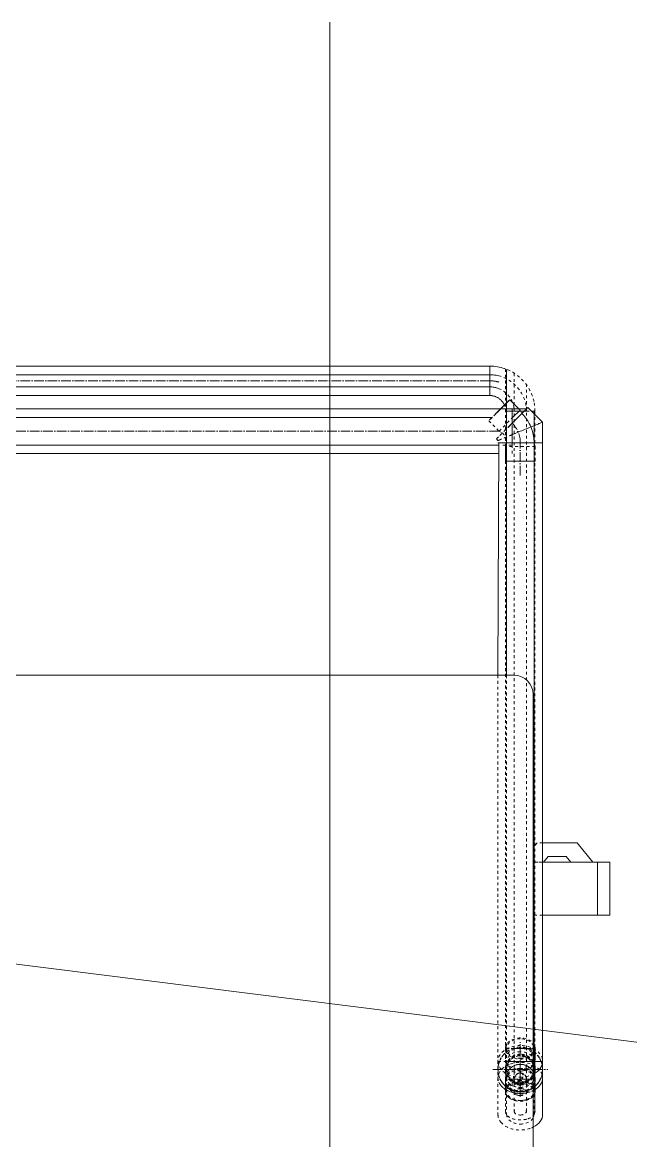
# Model space of a CAD drawing. Header units: millimetres. Extents: x -88595 to 880822, y -1054509 to -148035.
# Drawn here: x 557834 to 558468, y -246953 to -245788 of the extents above; entities that cross this region are included whole.
import ezdxf

# ---------------------------------------------------------------- set-up
doc = ezdxf.new("R2010")
doc.units = ezdxf.units.MM
for name, pattern in [('$0$ADSK_Скрыто', [6, 3, -3]), ('$1$ADSK_Скрыто', [6, 3, -3]), ('$10$ADSK_Осевая', [14, 10, -2, 0, -2]), ('$11$ADSK_Осевая', [14, 10, -2, 0, -2]), ('$2$ADSK_Скрыто', [6, 3, -3]), ('$3$ADSK_Скрыто', [6, 3, -3]), ('$4$ADSK_Скрыто', [6, 3, -3]), ('$5$ADSK_Скрыто', [6, 3, -3])]:
    doc.linetypes.add(name, pattern=pattern)
for name, color, linetype, lineweight in [('Изоляция', 7, 'Continuous', 18), ('Крыша', 7, 'Continuous', 9), ('Линии', 7, 'Continuous', 9), ('Марки', 7, 'Continuous', 20), ('Оборудование', 7, 'Continuous', 18), ('Трубопровод', 7, 'Continuous', 18), ('Трубопроводы', 7, 'Continuous', 18)]:
    doc.layers.add(name, color=color, linetype=linetype, lineweight=lineweight)

# ---------------------------------------------------------------- blocks, each defined once
blk = doc.blocks.new('$0$ADSK_МедьПайка_Отвод-гнутая труба - Отвод _гнутая труба_-V59-В_Координация_кровля ОВ3')
at = {"layer": 'Линии', "color": 190, "linetype": '$0$ADSK_Скрыто', "true_color": 0x8000ff, "flags": 128}
for points in [[(12918.6, 16456.6), (12918.6, 16456.8), (12918.6, 16457.1), (12918.6, 16457.3), (12918.7, 16457.6), (12918.7, 16457.8), (12918.8, 16458.1), (12918.8, 16458.3), (12918.9, 16458.6), (12919, 16458.8), (12919.1, 16459), (12919.2, 16459.3), (12919.3, 16459.5), (12919.4, 16459.7), (12919.6, 16459.9), (12919.7, 16460.1), (12919.9, 16460.3), (12920, 16460.5), (12920.2, 16460.7), (12920.3, 16460.9), (12920.5, 16461.1), (12920.7, 16461.3), (12920.9, 16461.4), (12921.1, 16461.6), (12921.3, 16461.8), (12921.5, 16461.9), (12921.7, 16462), (12922, 16462.2), (12922.2, 16462.3), (12922.4, 16462.4), (12922.6, 16462.5), (12922.9, 16462.6), (12923.1, 16462.6), (12923.4, 16462.7), (12923.6, 16462.8), (12923.9, 16462.8), (12924.1, 16462.8), (12924.4, 16462.9), (12924.6, 16462.9), (12924.9, 16462.9), (12925, 16462.9)], [(12925, 16462.9), (12925.2, 16462.9), (12925.5, 16462.9), (12925.7, 16462.9), (12926, 16462.8), (12926.2, 16462.8), (12926.5, 16462.7), (12926.7, 16462.7), (12926.9, 16462.6), (12927.2, 16462.5), (12927.4, 16462.4), (12927.7, 16462.3), (12927.9, 16462.2), (12928.1, 16462.1), (12928.3, 16461.9), (12928.5, 16461.8), (12928.7, 16461.6), (12928.9, 16461.5), (12929.1, 16461.3), (12929.3, 16461.2), (12929.5, 16461), (12929.7, 16460.8), (12929.8, 16460.6), (12930, 16460.4), (12930.2, 16460.2), (12930.3, 16460), (12930.4, 16459.8), (12930.6, 16459.5), (12930.7, 16459.3), (12930.8, 16459.1), (12930.9, 16458.9), (12931, 16458.6), (12931, 16458.4), (12931.1, 16458.1), (12931.2, 16457.9), (12931.2, 16457.6), (12931.2, 16457.4), (12931.3, 16457.1), (12931.3, 16456.9), (12931.3, 16456.6), (12931.3, 16456.6)], [(12918.6, 16443), (12918.6, 16444), (12918.6, 16445), (12918.6, 16446), (12918.6, 16446.9), (12918.6, 16447.8), (12918.6, 16448.7), (12918.6, 16449.5), (12918.6, 16450.3), (12918.6, 16451), (12918.6, 16451.7), (12918.6, 16452.4), (12918.6, 16453), (12918.6, 16453.5), (12918.6, 16454), (12918.6, 16454.5), (12918.6, 16454.9), (12918.6, 16455.3), (12918.6, 16455.6), (12918.6, 16455.9), (12918.6, 16456.1), (12918.6, 16456.3), (12918.6, 16456.5), (12918.6, 16456.5), (12918.6, 16456.6)], [(12931.3, 16456.6), (12931.3, 16456.5), (12931.3, 16456.5), (12931.3, 16456.3), (12931.3, 16456.1), (12931.3, 16455.9), (12931.3, 16455.6), (12931.3, 16455.3), (12931.3, 16454.9), (12931.3, 16454.5), (12931.3, 16454), (12931.3, 16453.5), (12931.3, 16453), (12931.3, 16452.4), (12931.3, 16451.7), (12931.3, 16451), (12931.3, 16450.3), (12931.3, 16449.5), (12931.3, 16448.7), (12931.3, 16447.8), (12931.3, 16446.9), (12931.3, 16446), (12931.3, 16445), (12931.3, 16444), (12931.3, 16443)]]:
    blk.add_lwpolyline(points, dxfattribs=at)
at = {"layer": 'Линии', "color": 190, "linetype": '$0$ADSK_Скрыто', "true_color": 0x8000ff}
for start, end in [(90, 270), (270, 90)]:
    blk.add_arc((12925, 16456.6), 6.35, start, end, dxfattribs=at)
for start_param, end_param in [(1.570796, 4.712389), (4.712389, 7.853982)]:
    blk.add_ellipse((12925, 16443), major_axis=(6.35, 0), ratio=0.573576, start_param=start_param, end_param=end_param, dxfattribs=at)
blk = doc.blocks.new('$0$ADSK_МедьПайка_Отвод-гнутая труба - Отвод _гнутая труба_-V60-В_Координация_кровля ОВ3')
at = {"layer": 'Линии', "color": 190, "linetype": '$0$ADSK_Скрыто', "true_color": 0x8000ff}
for p, q in [((12925, 16488.3), (12918.6, 16488.3)), ((12931.3, 16488.3), (12925, 16488.3))]:
    blk.add_line(p, q, dxfattribs=at)
at = {"layer": 'Линии', "color": 190, "linetype": '$0$ADSK_Скрыто', "true_color": 0x8000ff, "flags": 128}
for points in [[(12918.6, 16488.3), (12918.6, 16487), (12918.6, 16485.8), (12918.6, 16484.5), (12918.6, 16483.2), (12918.6, 16482), (12918.6, 16480.8), (12918.6, 16479.5), (12918.6, 16478.3), (12918.6, 16477.1), (12918.6, 16475.9), (12918.6, 16474.8), (12918.6, 16473.6), (12918.6, 16472.5), (12918.6, 16471.4), (12918.6, 16470.4), (12918.6, 16469.3), (12918.6, 16468.3), (12918.6, 16467.4), (12918.6, 16466.4), (12918.6, 16465.5), (12918.6, 16464.7), (12918.6, 16463.8), (12918.6, 16463), (12918.6, 16462.3), (12918.6, 16461.6), (12918.6, 16460.9), (12918.6, 16460.3), (12918.6, 16459.7), (12918.6, 16459.2), (12918.6, 16458.7), (12918.6, 16458.3), (12918.6, 16457.9), (12918.6, 16457.5), (12918.6, 16457.3), (12918.6, 16457), (12918.6, 16456.8), (12918.6, 16456.7), (12918.6, 16456.6), (12918.6, 16456.6)], [(12931.3, 16456.6), (12931.3, 16456.6), (12931.3, 16456.7), (12931.3, 16456.8), (12931.3, 16457), (12931.3, 16457.2), (12931.3, 16457.5), (12931.3, 16457.8), (12931.3, 16458.2), (12931.3, 16458.6), (12931.3, 16459.1), (12931.3, 16459.6), (12931.3, 16460.1), (12931.3, 16460.7), (12931.3, 16461.4), (12931.3, 16462.1), (12931.3, 16462.8), (12931.3, 16463.6), (12931.3, 16464.4), (12931.3, 16465.3), (12931.3, 16466.2), (12931.3, 16467.1), (12931.3, 16468.1), (12931.3, 16469.1), (12931.3, 16470.1), (12931.3, 16471.1), (12931.3, 16472.2), (12931.3, 16473.3), (12931.3, 16474.5), (12931.3, 16475.6), (12931.3, 16476.8), (12931.3, 16478), (12931.3, 16479.2), (12931.3, 16480.4), (12931.3, 16481.7), (12931.3, 16482.9), (12931.3, 16484.2), (12931.3, 16485.4), (12931.3, 16486.7), (12931.3, 16488), (12931.3, 16488.3)]]:
    blk.add_lwpolyline(points, dxfattribs=at)
at = {"layer": 'Линии', "color": 190, "linetype": '$0$ADSK_Скрыто', "true_color": 0x8000ff}
for start, end in [(90, 270), (270, 90)]:
    blk.add_arc((12925, 16456.6), 6.35, start, end, dxfattribs=at)
blk = doc.blocks.new('$0$ADSK_МедьПайка_Отвод - Отвод медный под пайку двухраструбный-V4-В_Координация_кровля ОВ3')
at = {"layer": 'Линии', "color": 134, "linetype": '$0$ADSK_Скрыто', "true_color": 0x00a6a6}
for p, q in [((15309.4, 16223.4), (15309.4, 16223.1)), ((15340.5, 16223.3), (15340.5, 16223.4)), ((15309.4, 16211.5), (15309.4, 16200.6)), ((15311.4, 16217.4), (15310.2, 16215)), ((15339.7, 16215), (15338.5, 16217.4)), ((15340.5, 16205.7), (15340.5, 16211.5))]:
    blk.add_line(p, q, dxfattribs=at)
at = {"layer": 'Линии', "color": 134, "linetype": '$0$ADSK_Скрыто', "true_color": 0x00a6a6, "flags": 128}
for points in [[(15310.7, 16214.2), (15310.7, 16215.1), (15310.7, 16215.8), (15310.7, 16216.6), (15310.7, 16217.3), (15310.7, 16218), (15310.7, 16218.6), (15310.7, 16219.2), (15310.7, 16219.8), (15310.7, 16220.3), (15310.7, 16220.8), (15310.7, 16221.2), (15310.7, 16221.6), (15310.7, 16221.9), (15310.7, 16222.2), (15310.7, 16222.5), (15310.7, 16222.7), (15310.7, 16222.9), (15310.7, 16223), (15310.7, 16223.1), (15310.7, 16223.1)], [(15339.2, 16223.1), (15339.2, 16223), (15339.2, 16222.9), (15339.2, 16222.8), (15339.2, 16222.6), (15339.2, 16222.4), (15339.2, 16222.1), (15339.2, 16221.8), (15339.2, 16221.5), (15339.2, 16221), (15339.2, 16220.6), (15339.2, 16220.1), (15339.2, 16219.6), (15339.2, 16219), (15339.2, 16218.4), (15339.2, 16217.7), (15339.2, 16217), (15339.2, 16216.3), (15339.2, 16215.6), (15339.2, 16214.8), (15339.2, 16214.2)]]:
    blk.add_lwpolyline(points, dxfattribs=at)
at = {"layer": 'Линии', "color": 134, "linetype": '$0$ADSK_Скрыто', "true_color": 0x00a6a6}
for centre, major_axis, ratio, start_param, end_param in [((15325, 16223.4), (15.6, 0), 0.999848, 1.570796, 4.712389), ((15325, 16223.1), (15.6, 0), 0.999848, 1.570796, 4.712389), ((15325, 16223.4), (14.3, 0), 0.999848, 1.570796, 4.712389), ((15325, 16223.1), (14.3, 0), 0.999848, 1.570796, 4.712389), ((15325, 16223.1), (14.3, 0), 0.999848, 1.570796, 4.712389), ((15325, 16223.4), (15.6, 0), 0.999848, 0.523599, 1.570796), ((15325, 16223.1), (15.6, 0), 0.999848, 0.523599, 1.570796), ((15325, 16223.4), (14.3, 0), 0.999848, 0.335183, 1.570796), ((15325, 16223.1), (14.3, 0), 0.999848, 0.312173, 1.570796), ((15325, 16223.1), (14.3, 0), 0.999848, 0.335183, 1.570796), ((15325, 16223.4), (15.6, 0), 0.999848, 0.140657, 0.519147), ((15325, 16223.1), (15.6, 0), 0.999848, 0.178041, 0.518728), ((15325, 16211.5), (15.6, 0), 0.694658, 1.570796, 4.712389), ((15325, 16214.2), (14.3, 0), 0.694658, 1.570796, 4.712389), ((15325, 16214.2), (14.3, 0), 0.694658, 1.570796, 4.712389), ((15325, 16214.2), (14.3, 0), 0.694658, 4.712389, 7.853982), ((15325, 16214.2), (14.3, 0), 0.694658, 4.712389, 7.853982), ((15325, 16211.5), (15.6, 0), 0.694658, 4.712389, 7.853982), ((15325, 16223.1), (14.3, 0), 0.999848, 4.712389, 5.970789), ((15325, 16223.4), (14.3, 0), 0.999848, 4.712389, 5.948002), ((15325, 16223.1), (14.3, 0), 0.999848, 4.712389, 5.948002), ((15325, 16223.4), (14.3, 0), 0.999848, 5.966204, 6.600167), ((15325, 16223.1), (14.3, 0), 0.999848, 5.966204, 6.600167), ((15325, 16223.1), (15.6, 0), 0.999848, 5.764822, 6.069357), ((15325, 16223.4), (15.6, 0), 0.999848, 5.764038, 5.960293), ((15325, 16223.1), (14.3, 0), 0.999848, 5.991205, 6.574957), ((15325, 16223.4), (15.6, 0), 0.999848, 6.033663, 6.141836), ((15325, 16223.1), (15.6, 0), 0.999848, 0.020423, 0.114914), ((15325, 16223.4), (15.6, 0), 0.999848, 6.277952, 6.35994), ((15325, 16223.4), (15.6, 0), 0.999848, 6.205636, 6.253234), ((15325, 16200.6), (15.6, 0), 0.694658, 1.570796, 4.712389), ((15325, 16200.6), (14.3, 0), 0.694658, 1.570796, 4.712389), ((15325, 16223.4), (15.6, 0), 0.999848, 4.712389, 5.759587), ((15325, 16223.1), (15.6, 0), 0.999848, 4.712389, 5.759587), ((15325, 16200.6), (15.6, 0), 0.694658, 0.113189, 1.570796), ((15325, 16200.6), (14.3, 0), 0.694658, 0.278462, 1.570796), ((15325, 16200.6), (14.3, 0), 0.694658, 4.712389, 6.544985), ((15325, 16200.6), (15.6, 0), 0.694658, 4.712389, 5.775259), ((15325, 16200.6), (15.6, 0), 0.694658, 5.839103, 6.068353), ((15325, 16200.6), (15.6, 0), 0.694658, 6.195988, 6.372511)]:
    blk.add_ellipse(centre, major_axis=major_axis, ratio=ratio, start_param=start_param, end_param=end_param, dxfattribs=at)
at = {"layer": 'Трубопроводы', "color": 134, "true_color": 0x00a6a6}
blk.add_line((15340.5, 16200.6), (15340.5, 16205.7), dxfattribs=at)
blk = doc.blocks.new('$0$ADSK_МедьПайка_Отвод - Отвод медный под пайку двухраструбный-V5-В_Координация_кровля ОВ3')
at = {"layer": 'Линии', "color": 134, "linetype": '$0$ADSK_Скрыто', "true_color": 0x00a6a6}
for p, q in [((15309.4, 16244.8), (15309.4, 16234)), ((15310.3, 16230.4), (15311.5, 16228))]:
    blk.add_line(p, q, dxfattribs=at)
at = {"layer": 'Линии', "color": 134, "linetype": '$0$ADSK_Скрыто', "true_color": 0x00a6a6, "flags": 128}
for points in [[(15310.7, 16231.4), (15310.7, 16230.6), (15310.7, 16229.8), (15310.7, 16229.1), (15310.7, 16228.4), (15310.7, 16227.7), (15310.7, 16227.1), (15310.7, 16226.5), (15310.7, 16226), (15310.7, 16225.5), (15310.7, 16225), (15310.7, 16224.6), (15310.7, 16224.2), (15310.7, 16223.9), (15310.7, 16223.6), (15310.7, 16223.4), (15310.7, 16223.2), (15310.7, 16223), (15310.7, 16222.9), (15310.7, 16222.9), (15310.7, 16222.9)], [(15339.2, 16222.9), (15339.2, 16222.9), (15339.2, 16223), (15339.2, 16223.1), (15339.2, 16223.2), (15339.2, 16223.4)]]:
    blk.add_lwpolyline(points, dxfattribs=at)
at = {"layer": 'Линии', "color": 134, "linetype": '$0$ADSK_Скрыто', "true_color": 0x00a6a6}
for radius, start, end in [(15.6, 90, 270), (15.6, 90, 270), (14.3, 90, 270), (14.3, 90, 270), (14.3, 90, 270), (15.6, 30, 90), (15.6, 30, 90), (14.3, 17.899, 90), (14.3, 19.2046, 90), (14.3, 19.2046, 90), (15.6, 10, 29.7209), (15.6, 8.8509, 29.7449), (14.3, 270, 342.1138), (14.3, 270, 340.7954), (14.3, 270, 340.7954), (14.3, 341.8383, 18.1617), (14.3, 341.8383, 18.1617), (15.6, 330.3, 340.3947), (14.3, 343.2827, 16.7293), (15.6, 270, 330), (15.6, 270, 330), (15.6, 330.2551, 339.3493)]:
    blk.add_arc((15325, 16222.9), radius, start, end, dxfattribs=at)
for centre, major_axis, start_param, end_param in [((15325, 16244.8), (15.6, 0), 1.570796, 4.712389), ((15325, 16244.8), (14.3, 0), 1.570796, 4.712389), ((15325, 16244.8), (15.6, 0), 0.261799, 1.570796), ((15325, 16244.8), (14.3, 0), 0.261799, 1.570796), ((15325, 16234), (15.6, 0), 1.570796, 4.712389), ((15325, 16231.4), (14.3, 0), 1.570796, 4.712389), ((15325, 16231.4), (14.3, 0), 1.570796, 4.712389), ((15325, 16234), (15.6, 0), 0.174533, 1.570796), ((15325, 16244.8), (14.3, 0), 4.712389, 6.021386), ((15325, 16231.4), (14.3, 0), 0.039948, 1.570796), ((15325, 16231.4), (14.3, 0), 0.026683, 1.570796), ((15325, 16244.8), (15.6, 0), 4.712389, 5.759587), ((15325, 16234), (15.6, 0), 5.942418, 6.108652), ((15325, 16234), (15.6, 0), 0.025867, 0.114767), ((15325, 16234), (15.6, 0), 6.168045, 6.283185), ((15325, 16234), (15.6, 0), 4.712389, 5.759587), ((15325, 16231.4), (14.3, 0), 4.712389, 5.976199), ((15325, 16231.4), (14.3, 0), 4.712389, 5.942418), ((15325, 16231.4), (14.3, 0), 6.015201, 6.021386)]:
    blk.add_ellipse(centre, major_axis=major_axis, ratio=0.707107, start_param=start_param, end_param=end_param, dxfattribs=at)
at = {"layer": 'Трубопроводы', "color": 134, "true_color": 0x00a6a6}
for p, q in [((15340.5, 16234), (15340.5, 16244.8)), ((15338.4, 16228), (15339.6, 16230.4))]:
    blk.add_line(p, q, dxfattribs=at)
at = {"layer": 'Трубопроводы', "color": 134, "true_color": 0x00a6a6, "flags": 128}
blk.add_lwpolyline([(15339.2, 16222.9), (15339.2, 16222.9), (15339.2, 16223), (15339.2, 16223.1), (15339.2, 16223.2), (15339.2, 16223.4), (15339.2, 16223.7), (15339.2, 16224), (15339.2, 16224.3), (15339.2, 16224.7), (15339.2, 16225.2), (15339.2, 16225.6), (15339.2, 16226.1), (15339.2, 16226.7), (15339.2, 16227.3), (15339.2, 16227.9), (15339.2, 16228.6), (15339.2, 16229.3), (15339.2, 16230.1), (15339.2, 16230.8), (15339.2, 16231.4)], dxfattribs=at)
at = {"layer": 'Трубопроводы', "color": 134, "true_color": 0x00a6a6}
for start, end in [(339.5325, 8.6676), (340.5784, 10)]:
    blk.add_arc((15325, 16222.9), 15.6, start, end, dxfattribs=at)
for centre, major_axis, start_param, end_param in [((15325, 16244.8), (15.6, 0), 5.759587, 6.544985), ((15325, 16244.8), (14.3, 0), 6.021386, 6.544985), ((15325, 16231.4), (14.3, 0), 5.942418, 6.283185), ((15325, 16234), (15.6, 0), 5.759587, 5.942418), ((15325, 16231.4), (14.3, 0), 6.021386, 6.283185)]:
    blk.add_ellipse(centre, major_axis=major_axis, ratio=0.707107, start_param=start_param, end_param=end_param, dxfattribs=at)
blk = doc.blocks.new('$0$ADSK_Наружный блок кондиционера сплит-системы1 - AV16IMVEV-V32-В_Координация_кровля ОВ3')
at = {"layer": 'Линии', "linetype": '$0$ADSK_Скрыто'}
for p, q in [((494.1, 200.1), (490, 195.1)), ((499.8, 200.1), (494.1, 200.1)), ((495, 180.2), (490, 180.2)), ((490, 180), (499.8, 180)), ((499.8, 125), (490, 125)), ((490, 124.8), (495, 124.8)), ((490, 124.8), (495, 124.8))]:
    blk.add_line(p, q, dxfattribs=at)
at = {"layer": 'Оборудование'}
for p, q in [((470, 375), (-470, 375)), ((-490, 355), (-490, -355)), ((490, -355), (490, 355)), ((535.9, 200.1), (499.8, 200.1)), ((552.3, 180), (535.9, 200.1)), ((499.8, 180), (557.2, 180)), ((505.6, 185.9), (500.8, 180)), ((524.4, 185.9), (505.6, 185.9)), ((529.2, 180), (524.4, 185.9)), ((570, 180), (557.2, 180)), ((557.2, 180), (557.2, 125)), ((570, 125), (570, 180)), ((557.2, 125), (499.8, 125)), ((557.2, 125), (570, 125)), ((-470, -375), (470, -375))]:
    blk.add_line(p, q, dxfattribs=at)
for centre, start, end in [((-470, 355), 90, 180), ((470, 355), 360, 90), ((-470, -355), 180, 270), ((470, -355), 270, 360)]:
    blk.add_arc(centre, 20, start, end, dxfattribs=at)
blk = doc.blocks.new('$0$ADSK_МедьПайка_Отвод - Отвод медный под пайку двухраструбный-V34-В_Координация_кровля ОВ3')
at = {"layer": 'Линии', "color": 134, "linetype": '$0$ADSK_Скрыто', "true_color": 0x00a6a6}
for p, q in [((10.9, 32.9), (0.2, 22.2)), ((19.1, 24.8), (10.9, 32.9)), ((19.1, 24.8), (10.9, 32.9)), ((11.8, 32), (19, 24.8)), ((11.8, 32), (19, 24.8)), ((-15.8, 15.6), (-31, 15.6)), ((-31, 15.6), (-31, -15.6)), ((-31, 15.6), (-31, -15.6)), ((-31, -14.3), (-31, 14.3)), ((-31, -14.3), (-31, 14.3)), ((-12, 14.3), (-15.8, 15.6)), ((-15.8, -15.6), (-15.8, 15.6)), ((-15.8, -15.6), (-15.8, 15.6)), ((-12, 14.3), (-12, 11.8)), ((-12, 14.3), (-12, 11.8)), ((-12, 14.3), (-12, 11.8)), ((-12, 14.3), (-12, 11.8)), ((0.2, 22.2), (-1.6, 18.6)), ((6.2, 10.7), (-1.6, 18.6)), ((6.2, 10.7), (-1.6, 18.6)), ((6.3, 10.7), (-1.6, 18.6)), ((6.3, 10.7), (-1.6, 18.6)), ((0.2, 22.2), (13.9, 8.5)), ((0.2, 22.2), (13.9, 8.5)), ((-31, -15.6), (-15.8, -15.6)), ((-15.8, -15.6), (-12, -14.3))]:
    blk.add_line(p, q, dxfattribs=at)
at = {"layer": 'Линии', "color": 134, "linetype": '$0$ADSK_Скрыто', "true_color": 0x00a6a6, "flags": 128}
blk.add_lwpolyline([(-1.6, 18.6), (-2, 18.2), (-2.5, 17.8), (-2.9, 17.4), (-3.4, 17.1), (-3.9, 16.7), (-4.4, 16.4), (-4.9, 16.1), (-5.4, 15.8), (-5.9, 15.6), (-6.5, 15.4), (-7, 15.2), (-7.6, 15), (-8.1, 14.8), (-8.7, 14.7), (-9.3, 14.5), (-9.9, 14.4), (-10.5, 14.4), (-11, 14.3), (-11.6, 14.3), (-12, 14.3)], dxfattribs=at)
at = {"layer": 'Трубопроводы', "color": 134, "true_color": 0x00a6a6}
for p, q in [((32.9, 10.9), (19.1, 24.8)), ((19.3, 24.5), (32, 11.8)), ((32.9, 10.9), (23.3, 20.5)), ((23.3, 20.5), (32, 11.8)), ((18.6, -1.6), (8.5, 8.5)), ((18.6, -1.6), (8.5, 8.5)), ((18.6, -1.6), (8.5, 8.5)), ((18.6, -1.6), (8.5, 8.5)), ((13.9, 8.4), (22.2, 0.2)), ((13.9, 8.4), (22.2, 0.2)), ((18.6, -1.6), (22.2, 0.2)), ((22.2, 0.2), (32.9, 10.9))]:
    blk.add_line(p, q, dxfattribs=at)
at = {"layer": 'Трубопроводы', "color": 134, "true_color": 0x00a6a6, "flags": 128}
blk.add_lwpolyline([(-12, -14.3), (-10.3, -14.3), (-8.5, -14.1), (-6.8, -14), (-5.1, -13.7), (-3.4, -13.4), (-1.7, -13), (0, -12.6), (1.6, -12.1), (3.2, -11.5), (4.8, -10.9), (6.4, -10.2), (8, -9.4), (9.5, -8.6), (11, -7.7), (12.4, -6.7), (13.8, -5.7), (15.2, -4.7), (16.5, -3.5), (17.8, -2.4), (18.6, -1.6)], dxfattribs=at)
blk = doc.blocks.new('$0$ADSK_МедьПайка_Отвод-гнутая труба - Отвод _гнутая труба_-V36-В_Координация_кровля ОВ3')
at = {"layer": 'Линии', "color": 190, "linetype": '$0$ADSK_Скрыто', "true_color": 0x8000ff}
for p, q in [((-3.5, 31.7), (-4, 31.7)), ((-3.5, 31.7), (-4, 31.7)), ((4, 31.7), (3.5, 31.7)), ((4, 31.7), (3.5, 31.7)), ((-31.7, 6.3), (-31.7, -6.4)), ((-31.7, 6.3), (-31.7, -6.4))]:
    blk.add_line(p, q, dxfattribs=at)
at = {"layer": 'Линии', "color": 190, "linetype": '$0$ADSK_Скрыто', "true_color": 0x8000ff, "flags": 128}
for points in [[(-8, 22.8), (-8.4, 21.9), (-8.8, 20.9), (-9.2, 20), (-9.7, 19.1), (-10.2, 18.3), (-10.8, 17.4), (-11.4, 16.6), (-12, 15.8), (-12.7, 15), (-13.3, 14.3), (-14.1, 13.5), (-14.8, 12.8), (-15.6, 12.2), (-16.4, 11.5), (-17.2, 10.9), (-18, 10.4), (-18.9, 9.8), (-19.8, 9.3), (-20.7, 8.9), (-21.6, 8.5), (-22.5, 8.1), (-23.5, 7.7), (-24.5, 7.4), (-25.4, 7.1), (-26.4, 6.9), (-27.4, 6.7), (-28.4, 6.6), (-29.4, 6.5), (-30.5, 6.4), (-31.5, 6.4), (-31.7, 6.3)], [(-31.7, -6.4), (-30.2, -6.3), (-28.7, -6.2), (-27.2, -6.1), (-25.7, -5.9), (-24.2, -5.6), (-22.7, -5.3), (-21.2, -4.9), (-19.8, -4.4), (-18.3, -3.9), (-16.9, -3.3), (-15.5, -2.7), (-14.2, -2), (-12.8, -1.3), (-11.5, -0.5), (-10.2, 0.3), (-9, 1.2), (-7.8, 2.1), (-6.6, 3.1), (-5.5, 4.1), (-4.4, 5.2), (-3.4, 6.3), (-2.4, 7.5), (-1.4, 8.7), (-0.5, 9.9), (0.3, 11.2), (1.1, 12.5), (1.9, 13.8), (2.5, 15.2), (3.2, 16.5), (3.8, 17.9), (4.3, 19.4), (4.8, 20.8), (5.2, 22.3)]]:
    blk.add_lwpolyline(points, dxfattribs=at)
at = {"layer": 'Трубопроводы', "color": 190, "true_color": 0x8000ff, "flags": 128}
for points in [[(-6.4, 31.7), (-6.4, 30.7), (-6.4, 29.7), (-6.5, 28.7), (-6.7, 27.7), (-6.9, 26.7), (-7.1, 25.7), (-7.3, 24.7), (-7.6, 23.8), (-8, 22.8)], [(5.2, 22.3), (5.5, 23.8), (5.8, 25.3), (6, 26.8), (6.2, 28.3), (6.3, 29.8), (6.3, 31.3), (6.3, 31.7)]]:
    blk.add_lwpolyline(points, dxfattribs=at)
blk = doc.blocks.new('Кровля')
at = {"layer": 'Крыша'}
blk.add_line((570830.5, 679575.5), (564830.5, 680328.3), dxfattribs=at)

msp = doc.modelspace()

# ---------------------------------------------------------------- linework, layer by layer
at = {"layer": 'Изоляция', "color": 190, "true_color": 0x8000ff}
for p, q in [((558321.1, -246145.9), (540627.7, -246145.9)), ((558321.1, -246145.9), (558321.1, -246147.4)), ((558321.1, -246149.2), (558321.1, -246148)), ((558321.1, -246151.7), (558321.1, -246153.5)), ((558321.1, -246154.6), (558321.1, -246157.3)), ((558321.1, -246157.9), (558321.1, -246164.7)), ((558321.1, -246165.3), (558321.1, -246167.9)), ((540627.7, -246176.6), (558321.1, -246176.6)), ((558321.1, -246169), (558321.1, -246170.8)), ((558321.1, -246173.3), (558321.1, -246174.6)), ((558321.1, -246175.1), (558321.1, -246176.2)), ((558368.2, -246923.1), (558368.2, -246902.8))]:
    msp.add_line(p, q, dxfattribs=at)
at = {"layer": 'Изоляция', "color": 134, "true_color": 0x00a6a6}
for p, q in [((558360.9, -246189), (558342.1, -246207.7)), ((558376.2, -246204.3), (558360.9, -246189)), ((558359.2, -246190.6), (540630.9, -246190.6)), ((558323.3, -246199.6), (540630.9, -246199.6)), ((558344.4, -246205.4), (558344.4, -246190.6)), ((558344.4, -246222.5), (558344.4, -246210.4)), ((558376.2, -246926.2), (558376.2, -246204.3)), ((558327.9, -246221.9), (558329.6, -246223.6)), ((540630.9, -246228.2), (558330.4, -246228.2)), ((558330.4, -246225.9), (558329.6, -246468.2)), ((558376.2, -246225.9), (558341.2, -246225.9)), ((540630.9, -246237.2), (558330.4, -246237.2)), ((558366.4, -246870.8), (558374.3, -246870.8))]:
    msp.add_line(p, q, dxfattribs=at)
at = {"layer": 'Изоляция', "color": 190, "true_color": 0x8000ff, "flags": 128}
for points in [[(558334.6, -246147.9), (558332.8, -246147.4), (558331, -246147), (558329.1, -246146.6), (558327.3, -246146.3), (558325.4, -246146.1), (558323.5, -246146), (558321.6, -246145.9), (558321.1, -246145.9)], [(558321.1, -246176.6), (558321.8, -246176.6), (558322.4, -246176.7), (558323.1, -246176.7), (558323.7, -246176.8), (558324.4, -246176.9), (558325, -246177.1), (558325.7, -246177.3), (558326.3, -246177.4), (558326.9, -246177.7), (558327.5, -246177.9), (558328.1, -246178.2), (558328.7, -246178.5), (558329.3, -246178.8), (558329.8, -246179.1), (558330.4, -246179.5), (558330.9, -246179.9), (558331.4, -246180.3), (558331.9, -246180.7), (558332.4, -246181.1), (558332.9, -246181.6), (558333.3, -246182.1), (558333.8, -246182.6), (558334.2, -246183.1), (558334.6, -246183.6), (558334.9, -246184.2), (558335.3, -246184.7), (558335.6, -246185.3)], [(558368.2, -246881.4), (558368.2, -246880.5), (558368.2, -246879.6), (558368.2, -246878.7), (558368.2, -246877.7), (558368.2, -246876.7), (558368.2, -246875.7), (558368.2, -246874.7), (558368.2, -246873.6), (558368.2, -246872.5), (558368.2, -246871.3), (558368.2, -246870.2), (558368.2, -246869), (558368.2, -246867.8), (558368.2, -246866.6), (558368.2, -246865.4), (558368.2, -246864.1), (558368.2, -246862.9), (558368.2, -246861.6), (558368.2, -246860.4), (558368.2, -246859.1), (558368.2, -246857.8), (558368.2, -246857.5)], [(558368.2, -246889.2), (558368.2, -246889.2), (558368.2, -246889), (558368.2, -246888.8), (558368.2, -246888.6), (558368.2, -246888.3), (558368.2, -246888), (558368.2, -246887.6), (558368.2, -246887.2), (558368.2, -246886.7), (558368.2, -246886.2), (558368.2, -246885.7), (558368.2, -246885.1), (558368.2, -246884.4), (558368.2, -246883.7), (558368.2, -246883)], [(558368.2, -246897.1), (558368.2, -246898), (558368.2, -246898.9), (558368.2, -246899.8), (558368.2, -246900.8), (558368.2, -246901.8), (558368.2, -246902.8)]]:
    msp.add_lwpolyline(points, dxfattribs=at)
at = {"layer": 'Изоляция', "color": 134, "true_color": 0x00a6a6}
for centre, ratio, start_param, end_param in [((558352.9, -246870.8), 0.707107, 5.346898, 6.283185), ((558352.9, -246870.8), 0.707107, 0, 0.145288), ((558352.9, -246888), 0.694658, 5.397, 6.283185), ((558352.9, -246888), 0.694658, 5.397, 6.283185), ((558352.9, -246926.2), 0.694658, 5.333995, 6.283185)]:
    msp.add_ellipse(centre, major_axis=(23.3, 0), ratio=ratio, start_param=start_param, end_param=end_param, dxfattribs=at)
at = {"layer": 'Изоляция', "color": 190, "true_color": 0x8000ff}
for centre, major_axis, start_param, end_param in [((558352.9, -246902.8), (15.3, 0), 5.785938, 6.780433), ((558352.9, -246902.8), (15.3, 0), 0, 0.497247), ((558352.9, -246902.8), (15.4, 0), 5.785938, 6.283185), ((558352.9, -246923.1), (15.4, 0), 5.785938, 6.283185)]:
    msp.add_ellipse(centre, major_axis=major_axis, ratio=0.573576, start_param=start_param, end_param=end_param, dxfattribs=at)
at = {"layer": 'Изоляция', "color": 134, "true_color": 0x00a6a6}
for points, knots in [([(558376.2, -246204.3), (558376.2, -246204.3), (558375.6, -246204.5), (558373.3, -246205.5), (558370.2, -246206.8), (558367.1, -246208), (558363.7, -246209.4), (558359, -246211.4), (558354.9, -246213.1), (558352.9, -246213.9)], [0, 0, 0, 0, 0.166667, 0.333333, 0.5, 0.583333, 0.666667, 0.833333, 1, 1, 1, 1]), ([(558352.9, -246213.9), (558350.8, -246214.8), (558347.9, -246216), (558345.1, -246217.1), (558344.3, -246217.5)], [0, 0, 0, 0, 0.1666667, 0.2396345, 0.2396345, 0.2396345, 0.2396345]), ([(558376.2, -246879.3), (558376.2, -246881.4), (558375.6, -246885.4), (558373.7, -246890.2), (558371.4, -246893.5), (558369.2, -246896), (558367.5, -246897.5), (558366.4, -246898.3)], [0, 0, 0, 0, 0.1666667, 0.3333333, 0.4166667, 0.5, 0.6042734, 0.6042734, 0.6042734, 0.6042734])]:
    msp.add_open_spline(points, degree=3, knots=knots, dxfattribs=at)
at = {"layer": 'Линии', "color": 190, "linetype": '$1$ADSK_Скрыто', "true_color": 0x8000ff}
for p, q in [((558321.1, -246148), (558321.1, -246147.3)), ((558321.1, -246147.4), (558321.1, -246147.9)), ((558321.1, -246151.6), (558321.1, -246149.2)), ((558321.1, -246149.3), (558321.1, -246151.7)), ((558321.1, -246154.5), (558321.1, -246153.6)), ((558321.1, -246153.6), (558321.1, -246154.6)), ((558337.5, -246148.9), (558337.5, -246857.5)), ((558346.5, -246153.4), (558346.5, -246857.5)), ((558321.1, -246157.8), (558321.1, -246157.3)), ((558321.1, -246157.8), (558321.1, -246157.3)), ((558321.1, -246157.3), (558321.1, -246157.9)), ((558321.1, -246165.2), (558321.1, -246164.7)), ((558321.1, -246164.7), (558321.1, -246165.2)), ((558321.1, -246165.2), (558321.1, -246164.8)), ((558359.2, -246857.5), (558359.2, -246165.3)), ((558321.1, -246167.9), (558321.1, -246168.9)), ((558321.1, -246168.9), (558321.1, -246168)), ((558321.1, -246170.8), (558321.1, -246173.3)), ((558321.1, -246173.3), (558321.1, -246171)), ((558321.1, -246175.2), (558321.1, -246174.6)), ((558321.1, -246174.7), (558321.1, -246175.1)), ((558321.1, -246176.6), (558321.1, -246176.4)), ((558368.2, -246193), (558337.5, -246193)), ((558338.1, -246193), (558359.2, -246193)), ((558346.5, -246193), (558368.2, -246193)), ((558367.7, -246193), (558368.2, -246193)), ((558368.2, -246856.1), (558368.2, -246193)), ((558337.5, -246857.5), (558368.2, -246857.5)), ((558359.2, -246857.5), (558337.5, -246857.5)), ((558337.9, -246857.5), (558337.5, -246857.5)), ((558368.2, -246857.5), (558346.5, -246857.5)), ((558368.2, -246857.5), (558367.8, -246857.5)), ((558368.2, -246857.5), (558368.2, -246856.5)), ((558337.5, -246902.8), (558337.5, -246923.1)), ((558346.5, -246902.8), (558346.5, -246923.1)), ((558359.2, -246923.1), (558359.2, -246902.8))]:
    msp.add_line(p, q, dxfattribs=at)
at = {"layer": 'Линии', "color": 134, "linetype": '$1$ADSK_Скрыто', "true_color": 0x00a6a6}
for p, q in [((558338.6, -246160.6), (558338.6, -246173)), ((558342.1, -246207.8), (558327.9, -246221.9)), ((558344.4, -246210.4), (558344.4, -246205.4)), ((558344.4, -246210.3), (558344.4, -246205.4)), ((558330.1, -246219.7), (558327.9, -246221.9)), ((558344.4, -246228.2), (558344.4, -246222.5)), ((558344.4, -246237.2), (558344.4, -246222.5)), ((558341.2, -246225.9), (558329.6, -246225.9)), ((558329.6, -246225.9), (558341.2, -246225.9)), ((558329.6, -246225.9), (558330.4, -246225.9)), ((558334.8, -246228.2), (558344.4, -246228.2)), ((558338.6, -246225.9), (558338.6, -246232)), ((558341.1, -246225.9), (558338.6, -246225.9)), ((558329.6, -246468.2), (558329.6, -246926.2)), ((558338.6, -246468.2), (558338.6, -246870.8)), ((558329.6, -246870.8), (558366.4, -246870.8)), ((558338.6, -246870.8), (558366.4, -246870.8)), ((558374.3, -246870.8), (558376.2, -246870.8)), ((558329.6, -246879.1), (558329.6, -246879.3)), ((558329.6, -246879.1), (558329.6, -246879.3)), ((558338.6, -246888), (558338.6, -246926.2)), ((558367.2, -246897.4), (558367.2, -246888)), ((558367.2, -246926.2), (558367.2, -246899.8))]:
    msp.add_line(p, q, dxfattribs=at)
at = {"layer": 'Линии', "color": 190, "linetype": '$4$ADSK_Скрыто', "true_color": 0x8000ff, "flags": 128}
for points in [[(558367.1, -246182.9), (558366.9, -246181.8), (558366.4, -246180), (558365.8, -246178.2), (558365.2, -246176.4), (558364.5, -246174.7), (558363.7, -246173), (558362.9, -246171.3), (558362, -246169.6), (558361, -246168), (558360, -246166.4), (558358.9, -246164.9), (558357.8, -246163.4), (558356.5, -246162), (558355.3, -246160.6), (558353.9, -246159.2), (558352.6, -246157.9), (558351.1, -246156.7), (558349.7, -246155.5), (558348.1, -246154.4), (558346.6, -246153.4), (558345, -246152.4), (558343.3, -246151.5), (558341.7, -246150.6), (558339.9, -246149.8), (558338.2, -246149.1), (558336.4, -246148.5), (558334.6, -246147.9)], [(558335.6, -246185.3), (558335.9, -246185.9), (558336.2, -246186.5), (558336.4, -246187.1), (558336.6, -246187.7), (558336.8, -246188.3), (558337, -246188.9), (558337.2, -246189.6), (558337.3, -246190.2), (558337.4, -246190.9), (558337.5, -246191.5), (558337.5, -246192.2), (558337.5, -246192.8), (558337.5, -246193)], [(558368.2, -246193), (558368.2, -246191.1), (558368.1, -246189.3), (558367.9, -246187.4), (558367.6, -246185.5), (558367.3, -246183.7), (558367.2, -246183.3)], [(558337.5, -246857.5), (558337.5, -246858.8), (558337.5, -246860), (558337.5, -246861.3), (558337.5, -246862.6), (558337.5, -246863.8), (558337.5, -246865.1), (558337.5, -246866.3), (558337.5, -246867.5), (558337.5, -246868.7), (558337.5, -246869.9), (558337.5, -246871), (558337.5, -246872.2), (558337.5, -246873.3), (558337.5, -246874.4), (558337.5, -246875.4), (558337.5, -246876.5), (558337.5, -246877.5), (558337.5, -246878.4), (558337.5, -246879.4), (558337.5, -246880.3), (558337.5, -246881.1), (558337.5, -246882), (558337.5, -246882.8), (558337.5, -246883.5), (558337.5, -246884.2), (558337.5, -246884.9), (558337.5, -246885.5), (558337.5, -246886.1), (558337.5, -246886.6), (558337.5, -246887.1), (558337.5, -246887.5), (558337.5, -246887.9), (558337.5, -246888.3), (558337.5, -246888.6), (558337.5, -246888.8), (558337.5, -246889), (558337.5, -246889.1), (558337.5, -246889.2), (558337.5, -246889.3)], [(558337.5, -246889.3), (558337.5, -246888.6), (558337.6, -246888), (558337.6, -246887.4), (558337.7, -246886.8), (558337.8, -246886.2), (558338, -246885.6), (558338.1, -246885), (558338.3, -246884.4), (558338.5, -246883.8), (558338.7, -246883.3), (558339, -246882.7), (558339.3, -246882.2), (558339.6, -246881.6), (558339.9, -246881.1), (558340.2, -246880.6), (558340.6, -246880.1), (558340.9, -246879.6), (558341.3, -246879.1), (558341.8, -246878.7), (558342.2, -246878.2), (558342.6, -246877.8), (558343.1, -246877.4), (558343.6, -246877), (558344.1, -246876.7), (558344.6, -246876.3), (558345.1, -246876), (558345.6, -246875.7), (558346.2, -246875.4), (558346.8, -246875.2), (558347.3, -246874.9), (558347.9, -246874.7), (558348.5, -246874.5), (558349.1, -246874.4), (558349.7, -246874.2), (558350.3, -246874.1), (558350.9, -246874), (558351.5, -246874), (558352.1, -246873.9), (558352.7, -246873.9), (558352.9, -246873.9)], [(558352.9, -246873.9), (558353.5, -246873.9), (558354.1, -246874), (558354.7, -246874), (558355.3, -246874.1), (558355.9, -246874.2), (558356.5, -246874.3), (558357.1, -246874.5), (558357.7, -246874.7), (558358.3, -246874.9), (558358.9, -246875.1), (558359.4, -246875.4), (558360, -246875.6), (558360.5, -246875.9), (558361, -246876.2), (558361.5, -246876.6), (558362, -246876.9), (558362.5, -246877.3), (558363, -246877.7), (558363.5, -246878.1), (558363.9, -246878.6), (558364.3, -246879), (558364.7, -246879.5), (558365.1, -246880), (558365.5, -246880.5), (558365.8, -246881), (558366.1, -246881.5), (558366.4, -246882), (558366.7, -246882.6), (558367, -246883.1), (558367.2, -246883.7), (558367.4, -246884.3), (558367.6, -246884.9), (558367.8, -246885.4), (558367.9, -246886), (558368, -246886.6), (558368.1, -246887.3), (558368.2, -246887.9), (558368.2, -246888.5), (558368.2, -246889.1), (558368.2, -246889.3)], [(558337.5, -246902.8), (558337.5, -246901.8), (558337.5, -246900.8), (558337.5, -246899.8), (558337.5, -246898.9), (558337.5, -246898), (558337.5, -246897.1), (558337.5, -246896.3), (558337.5, -246895.5), (558337.5, -246894.8), (558337.5, -246894.1), (558337.5, -246893.4), (558337.5, -246892.8), (558337.5, -246892.3), (558337.5, -246891.8), (558337.5, -246891.3), (558337.5, -246890.9), (558337.5, -246890.5), (558337.5, -246890.2), (558337.5, -246889.9), (558337.5, -246889.7), (558337.5, -246889.5), (558337.5, -246889.4), (558337.5, -246889.3), (558337.5, -246889.3)], [(558368.2, -246883), (558368.2, -246882.2), (558368.2, -246882.1)], [(558368.2, -246889.3), (558368.2, -246889.2), (558368.2, -246889.2), (558368.2, -246889), (558368.2, -246888.8)], [(558368.2, -246889.3), (558368.2, -246889.3), (558368.2, -246889.4), (558368.2, -246889.5), (558368.2, -246889.7), (558368.2, -246889.9), (558368.2, -246890.2), (558368.2, -246890.5), (558368.2, -246890.9), (558368.2, -246891.3), (558368.2, -246891.8), (558368.2, -246892.3), (558368.2, -246892.8), (558368.2, -246893.5), (558368.2, -246894.1), (558368.2, -246894.8), (558368.2, -246895.5), (558368.2, -246896.3), (558368.2, -246897.1)]]:
    msp.add_lwpolyline(points, dxfattribs=at)
at = {"layer": 'Линии', "color": 134, "linetype": '$2$ADSK_Скрыто', "true_color": 0x00a6a6}
for centre, radius, start, end in [((558352.9, -246879.3), 23.3, 90, 180), ((558352.9, -246879.3), 14.3, 0, 180), ((558352.9, -246879.3), 23.3, 360, 90), ((558352.9, -246872.2), 7.14, 270, 90), ((558352.9, -246879.3), 23.3, 180, 270), ((558352.9, -246879.3), 14.3, 180, 0), ((558352.9, -246886.5), 7.14, 90, 270), ((558352.9, -246879.3), 23.3, 330.7181, 359.1814), ((558352.9, -246879.3), 23.3, 270, 330)]:
    msp.add_arc(centre, radius, start, end, dxfattribs=at)
at = {"layer": 'Линии', "color": 190, "linetype": '$2$ADSK_Скрыто', "true_color": 0x8000ff}
for centre, radius, start, end in [((558352.9, -246889.3), 15.4, 90, 180), ((558352.9, -246889.3), 15.4, 90, 180), ((558352.9, -246889.3), 15.4, 90, 180), ((558352.9, -246889.3), 15.3, 19.5354, 90), ((558352.9, -246889.3), 15.4, 28.9754, 90), ((558352.9, -246889.3), 15.4, 0, 90), ((558352.9, -246889.3), 15.4, 165, 180), ((558352.9, -246889.3), 15.4, 180, 270), ((558352.9, -246889.3), 15.4, 180, 270), ((558352.9, -246889.3), 15.4, 180, 270), ((558352.9, -246889.3), 15.4, 180, 270), ((558352.9, -246889.3), 6.35, 0, 180), ((558352.9, -246889.3), 6.35, 180, 0), ((558352.9, -246892.4), 3.17, 90, 270), ((558352.9, -246886.1), 3.17, 270, 90), ((558352.9, -246889.3), 15.4, 270, 0), ((558352.9, -246889.3), 15.3, 0, 28.0049), ((558352.9, -246889.3), 15.4, 331.9951, 0), ((558352.9, -246889.3), 15.4, 331.9951, 0), ((558352.9, -246889.3), 15.4, 0, 18.5423), ((558352.9, -246889.3), 15.3, 341.4577, 0), ((558352.9, -246889.3), 15.3, 0, 15), ((558352.9, -246889.3), 15.4, 270, 340.4646), ((558352.9, -246889.3), 15.4, 270, 331.0246), ((558352.9, -246889.3), 15.4, 270, 331.0246)]:
    msp.add_arc(centre, radius, start, end, dxfattribs=at)
at = {"layer": 'Линии', "color": 134, "linetype": '$3$ADSK_Скрыто', "true_color": 0x00a6a6}
for centre, major_axis, ratio, start_param, end_param in [((558352.9, -246870.8), (23.3, 0), 0.707107, 1.570796, 3.141593), ((558352.9, -246870.8), (23.3, 0), 0.707107, 0.147443, 1.570796), ((558352.9, -246879.1), (23.3, 0), 1, 1.570796, 3.141593), ((558352.9, -246879.1), (23.3, 0), 0.999848, 1.570796, 3.141593), ((558352.9, -246879.1), (23.3, 0), 1, 0.011575, 1.570796), ((558352.9, -246879.1), (23.3, 0), 0.999848, 0.005888, 1.570796), ((558352.9, -246888), (23.3, 0), 0.694658, 2.094395, 3.665191), ((558352.9, -246870.8), (23.3, 0), 0.707107, 3.141593, 4.712389), ((558352.9, -246888), (14.3, 0), 0.694658, 1.570796, 3.141593), ((558352.9, -246888), (23.3, 0), 0.694658, 0.523599, 2.094395), ((558352.9, -246888), (14.3, 0), 0.694658, 0, 1.570796), ((558352.9, -246879.1), (23.3, 0), 1, 3.141593, 3.649242), ((558352.9, -246879.1), (23.3, 0), 0.999848, 3.141593, 4.712389), ((558352.9, -246888), (23.3, 0), 0.694658, 3.141593, 4.712389), ((558352.9, -246888), (14.3, 0), 0.694658, 3.141593, 4.712389), ((558352.9, -246879.1), (23.3, 0), 0.999848, 4.712389, 6.277298), ((558352.9, -246870.8), (23.3, 0), 0.707107, 4.712389, 5.344743), ((558352.9, -246888), (14.3, 0), 0.694658, 4.712389, 6.283185), ((558352.9, -246888), (23.3, 0), 0.694658, 0.230286, 0.523599), ((558352.9, -246879.1), (23.3, 0), 1, 5.775536, 6.018298), ((558352.9, -246888), (23.3, 0), 0.694658, 0, 0.212261), ((558352.9, -246888), (23.3, 0), 0.694658, 3.665191, 5.235988), ((558352.9, -246879.1), (23.3, 0), 1, 3.708767, 4.145213), ((558352.9, -246879.1), (23.3, 0), 1, 4.248317, 4.652861), ((558352.9, -246888), (23.3, 0), 0.694658, 4.712389, 5.394864), ((558352.9, -246879.1), (23.3, 0), 1, 4.771917, 5.176461), ((558352.9, -246888), (23.3, 0), 0.694658, 5.235988, 5.394864), ((558352.9, -246879.1), (23.3, 0), 1, 5.279565, 5.71601), ((558352.9, -246926.2), (23.3, 0), 0.694658, 3.141593, 3.665191), ((558352.9, -246926.2), (23.3, 0), 0.694658, 3.665191, 5.235988), ((558352.9, -246926.2), (14.3, 0), 0.694658, 3.141593, 4.712389), ((558352.9, -246926.2), (14.3, 0), 0.694658, 4.712389, 6.021386), ((558352.9, -246926.2), (23.3, 0), 0.694658, 5.235988, 5.331858)]:
    msp.add_ellipse(centre, major_axis=major_axis, ratio=ratio, start_param=start_param, end_param=end_param, dxfattribs=at)
at = {"layer": 'Линии', "color": 190, "linetype": '$3$ADSK_Скрыто', "true_color": 0x8000ff}
for centre, major_axis, start_param, end_param in [((558352.9, -246902.8), (15.4, 0), 2.094395, 3.665191), ((558352.9, -246902.8), (15.4, 0), 2.879793, 3.141593), ((558352.9, -246902.8), (15.3, 0), 0.523599, 2.094395), ((558352.9, -246902.8), (6.35, 0), 1.570796, 3.141593), ((558352.9, -246902.8), (6.35, 0), 0, 1.570796), ((558352.9, -246902.8), (15.3, 0), 0.500489, 0.523599), ((558352.9, -246902.8), (15.3, 0), 0.500489, 0.523599), ((558352.9, -246902.8), (15.4, 0), 3.141593, 4.712389), ((558352.9, -246902.8), (15.3, 0), 3.665191, 5.235988), ((558352.9, -246902.8), (6.35, 0), 3.141593, 4.712389), ((558352.9, -246902.8), (6.35, 0), 4.712389, 6.283185), ((558352.9, -246902.8), (15.3, 0), 4.712389, 5.782697), ((558352.9, -246902.8), (15.3, 0), 5.235988, 5.782697), ((558352.9, -246923.1), (15.4, 0), 3.141593, 3.665191), ((558352.9, -246923.1), (6.35, 0), 2.879793, 3.141593), ((558352.9, -246923.1), (6.35, 0), 3.141593, 4.712389), ((558352.9, -246923.1), (6.35, 0), 4.712389, 6.283185), ((558352.9, -246923.1), (6.35, 0), 0, 0.261799), ((558352.9, -246923.1), (15.3, 0), 3.665191, 5.235988), ((558352.9, -246923.1), (15.4, 0), 5.235988, 5.782697)]:
    msp.add_ellipse(centre, major_axis=major_axis, ratio=0.573576, start_param=start_param, end_param=end_param, dxfattribs=at)
at = {"layer": 'Линии', "color": 134, "linetype": '$5$ADSK_Скрыто', "true_color": 0x00a6a6}
for points, knots in [([(558344.3, -246217.5), (558343.2, -246217.9), (558341.3, -246218.7), (558338.7, -246219.8), (558335.6, -246221.1), (558332.5, -246222.4), (558330.1, -246223.4), (558329.6, -246223.6), (558329.6, -246223.6)], [0.2409049, 0.2409049, 0.2409049, 0.2409049, 0.3333333, 0.4166667, 0.5, 0.6666667, 0.8333333, 1, 1, 1, 1]), ([(558333.6, -246866.4), (558333.8, -246866), (558334.7, -246864.8), (558336.6, -246862.6), (558338.5, -246861.1), (558339.6, -246860.3)], [0.3783479, 0.3783479, 0.3783479, 0.3783479, 0.4166667, 0.5, 0.6151268, 0.6151268, 0.6151268, 0.6151268]), ([(558343.6, -246858.1), (558344.7, -246857.7), (558346.8, -246856.9), (558349, -246856.5), (558350.1, -246856.4)], [0.740257, 0.740257, 0.740257, 0.740257, 0.8333333, 0.9238716, 0.9238716, 0.9238716, 0.9238716]), ([(558355.7, -246856.4), (558356.8, -246856.5), (558359, -246856.9), (558361.1, -246857.7), (558362.1, -246858.1)], [0.0761284, 0.0761284, 0.0761284, 0.0761284, 0.1666667, 0.259743, 0.259743, 0.259743, 0.259743]), ([(558366.1, -246860.3), (558367.3, -246861.1), (558369.1, -246862.6), (558371, -246864.8), (558371.9, -246866), (558372.2, -246866.4)], [0.3848732, 0.3848732, 0.3848732, 0.3848732, 0.5, 0.5833333, 0.6216521, 0.6216521, 0.6216521, 0.6216521]), ([(558329.6, -246879.3), (558329.6, -246877.3), (558330.1, -246873.5), (558331.6, -246869.9), (558332.4, -246868.3)], [0, 0, 0, 0, 0.1666667, 0.3175775, 0.3175775, 0.3175775, 0.3175775]), ([(558373.3, -246868.3), (558374.2, -246869.9), (558375.6, -246873.4), (558376.1, -246877.1), (558376.2, -246879.1)], [0.6824225, 0.6824225, 0.6824225, 0.6824225, 0.8333333, 0.9926312, 0.9926312, 0.9926312, 0.9926312]), ([(558352.9, -246902.4), (558350.8, -246902.4), (558346.8, -246901.9), (558341.1, -246899.6), (558337, -246896.5), (558334.4, -246893.4), (558332.1, -246890.1), (558330.1, -246885.4), (558329.6, -246881.4), (558329.6, -246879.3)], [0, 0, 0, 0, 0.166667, 0.333333, 0.5, 0.583333, 0.666667, 0.833333, 1, 1, 1, 1]), ([(558352.9, -246902.6), (558350.8, -246902.6), (558346.8, -246902.1), (558341.1, -246899.7), (558337, -246896.6), (558334.4, -246893.5), (558332.1, -246890.2), (558330.1, -246885.4), (558329.6, -246881.4), (558329.6, -246879.3)], [0, 0, 0, 0, 0.166667, 0.333333, 0.5, 0.583333, 0.666667, 0.833333, 1, 1, 1, 1]), ([(558373, -246890.9), (558372.5, -246891.8), (558371.4, -246893.4), (558368.7, -246896.5), (558364.7, -246899.6), (558359, -246901.9), (558354.9, -246902.4), (558352.9, -246902.4)], [0.3333333, 0.3333333, 0.3333333, 0.3333333, 0.4166667, 0.5, 0.6666667, 0.8333333, 1, 1, 1, 1]), ([(558366.4, -246898.3), (558365.8, -246898.7), (558363.5, -246900.2), (558359, -246902.1), (558354.9, -246902.6), (558352.9, -246902.6)], [0.6055924, 0.6055924, 0.6055924, 0.6055924, 0.6666667, 0.8333333, 1, 1, 1, 1])]:
    msp.add_open_spline(points, degree=3, knots=knots, dxfattribs=at)
msp.add_open_spline([(558329.6, -246223.6), (558329.6, -246223.6), (558329.9, -246223.5), (558330.4, -246223.2)], degree=3, dxfattribs=at)
at = {"layer": 'Марки'}
for p, q in [((558154.2, -245787.5), (558154.2, -248656.9)), ((558154.2, -245856.2), (558154.2, -248288))]:
    msp.add_line(p, q, dxfattribs=at)
at = {"layer": 'Трубопровод', "color": 190, "true_color": 0x8000ff}
for p, q in [((558321.1, -246154.9), (540627.7, -246154.9)), ((540627.7, -246167.6), (558321.1, -246167.6))]:
    msp.add_line(p, q, dxfattribs=at)
at = {"layer": 'Трубопровод', "color": 134, "true_color": 0x00a6a6}
for p, q in [((558338.6, -246149.3), (558338.6, -246468.2)), ((558367.2, -246870.8), (558367.2, -246193)), ((558344.4, -246205.4), (558344.4, -246205.4)), ((558338.6, -246232.1), (558338.6, -246261.7)), ((558367.2, -246899.8), (558367.2, -246897.5))]:
    msp.add_line(p, q, dxfattribs=at)
at = {"layer": 'Трубопровод', "color": 190, "linetype": '$10$ADSK_Осевая', "true_color": 0x8000ff}
for p, q in [((558321.1, -246161.3), (540627.7, -246161.3)), ((558352.9, -246902), (558352.9, -246876.6)), ((558340.2, -246889.3), (558365.6, -246889.3))]:
    msp.add_line(p, q, dxfattribs=at)
at = {"layer": 'Трубопровод', "color": 134, "linetype": '$10$ADSK_Осевая', "true_color": 0x00a6a6}
for p, q in [((558330.7, -246213.8), (540630.9, -246213.9)), ((558352.9, -246259.9), (558352.9, -246225.9)), ((558352.9, -246907.9), (558352.9, -246850.8)), ((558324.3, -246879.3), (558381.5, -246879.3)), ((558352.9, -246879.1), (558352.9, -246879.3))]:
    msp.add_line(p, q, dxfattribs=at)
at = {"layer": 'Трубопровод', "color": 134, "true_color": 0x00a6a6}
msp.add_ellipse((558352.9, -246926.2), major_axis=(14.3, 0), ratio=0.694658, start_param=6.021386, end_param=6.283185, dxfattribs=at)
at = {"layer": 'Трубопроводы', "color": 190, "linetype": '$11$ADSK_Осевая', "true_color": 0x8000ff}
msp.add_arc((558321.1, -246193), 31.8, 72.5038, 90, dxfattribs=at)
at = {"layer": 'Трубопроводы', "color": 134, "linetype": '$11$ADSK_Осевая', "true_color": 0x00a6a6}
msp.add_arc((558323.9, -246225.9), 29, 0, 45, dxfattribs=at)

# ---------------------------------------------------------------- block references
at = {"layer": 'Линии', "color": 190, "linetype": '$0$ADSK_Скрыто', "true_color": 0x8000ff, "rotation": 90}
msp.add_blockref('$0$ADSK_МедьПайка_Отвод-гнутая труба - Отвод _гнутая труба_-V36-В_Координация_кровля ОВ3', (558352.9, -246161.3), dxfattribs=at)
at = {"layer": 'Линии', "color": 134, "linetype": '$0$ADSK_Скрыто', "true_color": 0x00a6a6, "rotation": 90}
msp.add_blockref('$0$ADSK_МедьПайка_Отвод - Отвод медный под пайку двухраструбный-V34-В_Координация_кровля ОВ3', (558352.9, -246213.9), dxfattribs=at)
at = {"layer": 'Линии', "linetype": '$0$ADSK_Скрыто'}
msp.add_blockref('$0$ADSK_Наружный блок кондиционера сплит-системы1 - AV16IMVEV-V32-В_Координация_кровля ОВ3', (557876.3, -246843.2), dxfattribs=at)
at = {"layer": 'Линии', "color": 134, "linetype": '$0$ADSK_Скрыто', "true_color": 0x00a6a6}
for name in ['$0$ADSK_МедьПайка_Отвод - Отвод медный под пайку двухраструбный-V5-В_Координация_кровля ОВ3', '$0$ADSK_МедьПайка_Отвод - Отвод медный под пайку двухраструбный-V4-В_Координация_кровля ОВ3']:
    msp.add_blockref(name, (543027.9, -263102.2), dxfattribs=at)
at = {"layer": 'Линии', "color": 190, "linetype": '$0$ADSK_Скрыто', "true_color": 0x8000ff}
for name in ['$0$ADSK_МедьПайка_Отвод-гнутая труба - Отвод _гнутая труба_-V60-В_Координация_кровля ОВ3', '$0$ADSK_МедьПайка_Отвод-гнутая труба - Отвод _гнутая труба_-V59-В_Координация_кровля ОВ3']:
    msp.add_blockref(name, (545427.9, -263345.8), dxfattribs=at)
at = {"layer": 'Оборудование', "color": 5, "true_color": 0x0000ff}
msp.add_blockref('Кровля', (-12267.3, -926437.4), dxfattribs=at)

doc.saveas('drawing.dxf')
